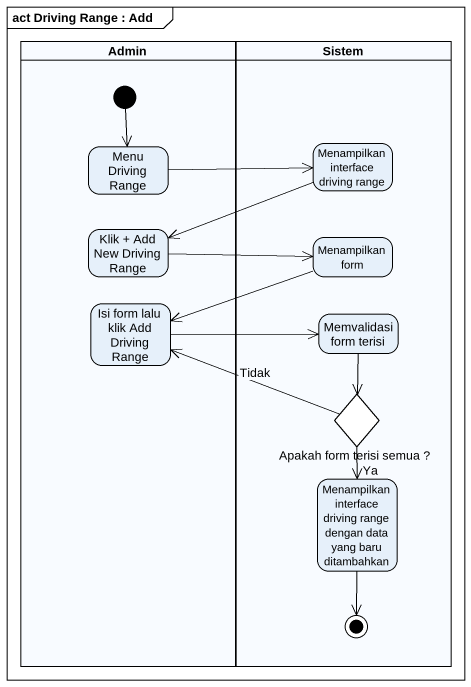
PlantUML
@startuml
mainframe act Driving Range : Add
hide empty description
state Admin <<partition>> {
  state "Menu Driving Range" as Menu_Driving_Range
  state "Klik + Add New Driving Range" as Klik_Add_New_Driving_Range
  state "Isi form lalu klik Add Driving Range" as Isi_form_lalu_klik_Add
  [*] --> Menu_Driving_Range
}
state Sistem <<partition>> {
  state "Menampilkan interface driving range" as Menampilkan_interface
  state "Menampilkan form" as Menampilkan_form
  state "Memvalidasi form terisi" as Memvalidasi_form_terisi
  state "Apakah form terisi semua ?" as Apakah_form_terisi_semua <<choice>>
  state "Menampilkan interface driving range dengan data yang baru ditambahkan" as Menampilkan_interface_2
  Menampilkan_interface_2 --> [*]
}
Menu_Driving_Range -right-> Menampilkan_interface
Menampilkan_interface -left-> Klik_Add_New_Driving_Range
Klik_Add_New_Driving_Range -right-> Menampilkan_form
Menampilkan_form -left-> Isi_form_lalu_klik_Add
Isi_form_lalu_klik_Add -right-> Memvalidasi_form_terisi
Memvalidasi_form_terisi --> Apakah_form_terisi_semua
Apakah_form_terisi_semua -left-> Isi_form_lalu_klik_Add : Tidak
Apakah_form_terisi_semua --> Menampilkan_interface_2 : Ya
@enduml
